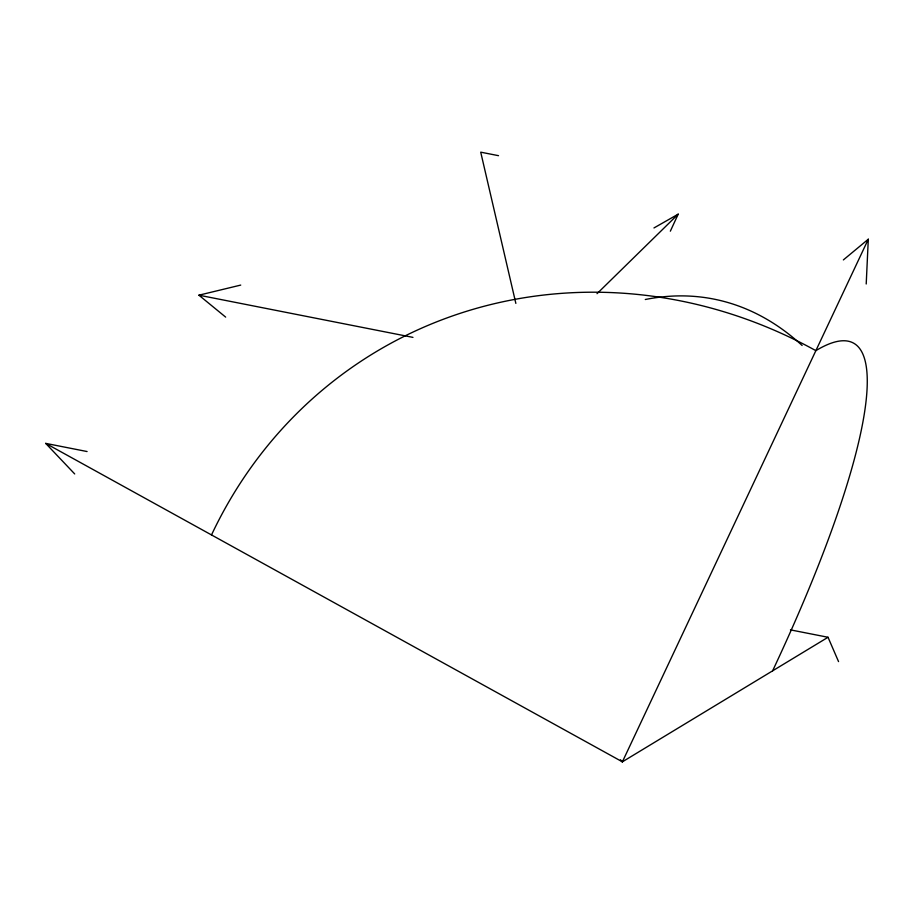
<?xml version="1.0" encoding="UTF-8"?>
<svg xmlns="http://www.w3.org/2000/svg" width="914" height="914" viewBox="0 0 914 914"><rect width="100%" height="100%" fill="white"/><g stroke="black" fill="none" stroke-linecap="round" stroke-linejoin="round"><path stroke-width="1.37" d="M866.209 283.991L868.3 239.228L843.371 259.919M670.339 231.185L678.199 214.162L653.956 227.952M621.497 761.339L622.388 761.83L868.3 239.228M597.036 293.668L678.199 214.162M87.081 451.539L45.7 443.381L622.388 761.83L828.027 637.275L838.549 661.599M225.655 317.112L198.909 295.188L240.725 285.088M498.518 155.677L480.718 152.17L515.85 303.391M198.909 295.188L412.957 337.38M790.461 629.872L828.027 637.275M620.423 759.763L622.388 761.83M45.7 443.381L74.697 473.943M211.5 534.941A478.353 444.947 58.8 0 1 815.871 350.656A478.353 92.325 -61.1 0 1 772.604 670.842M645.295 299.506A471.693 280.164 -78.8 0 1 802.126 345.492"/></g></svg>
